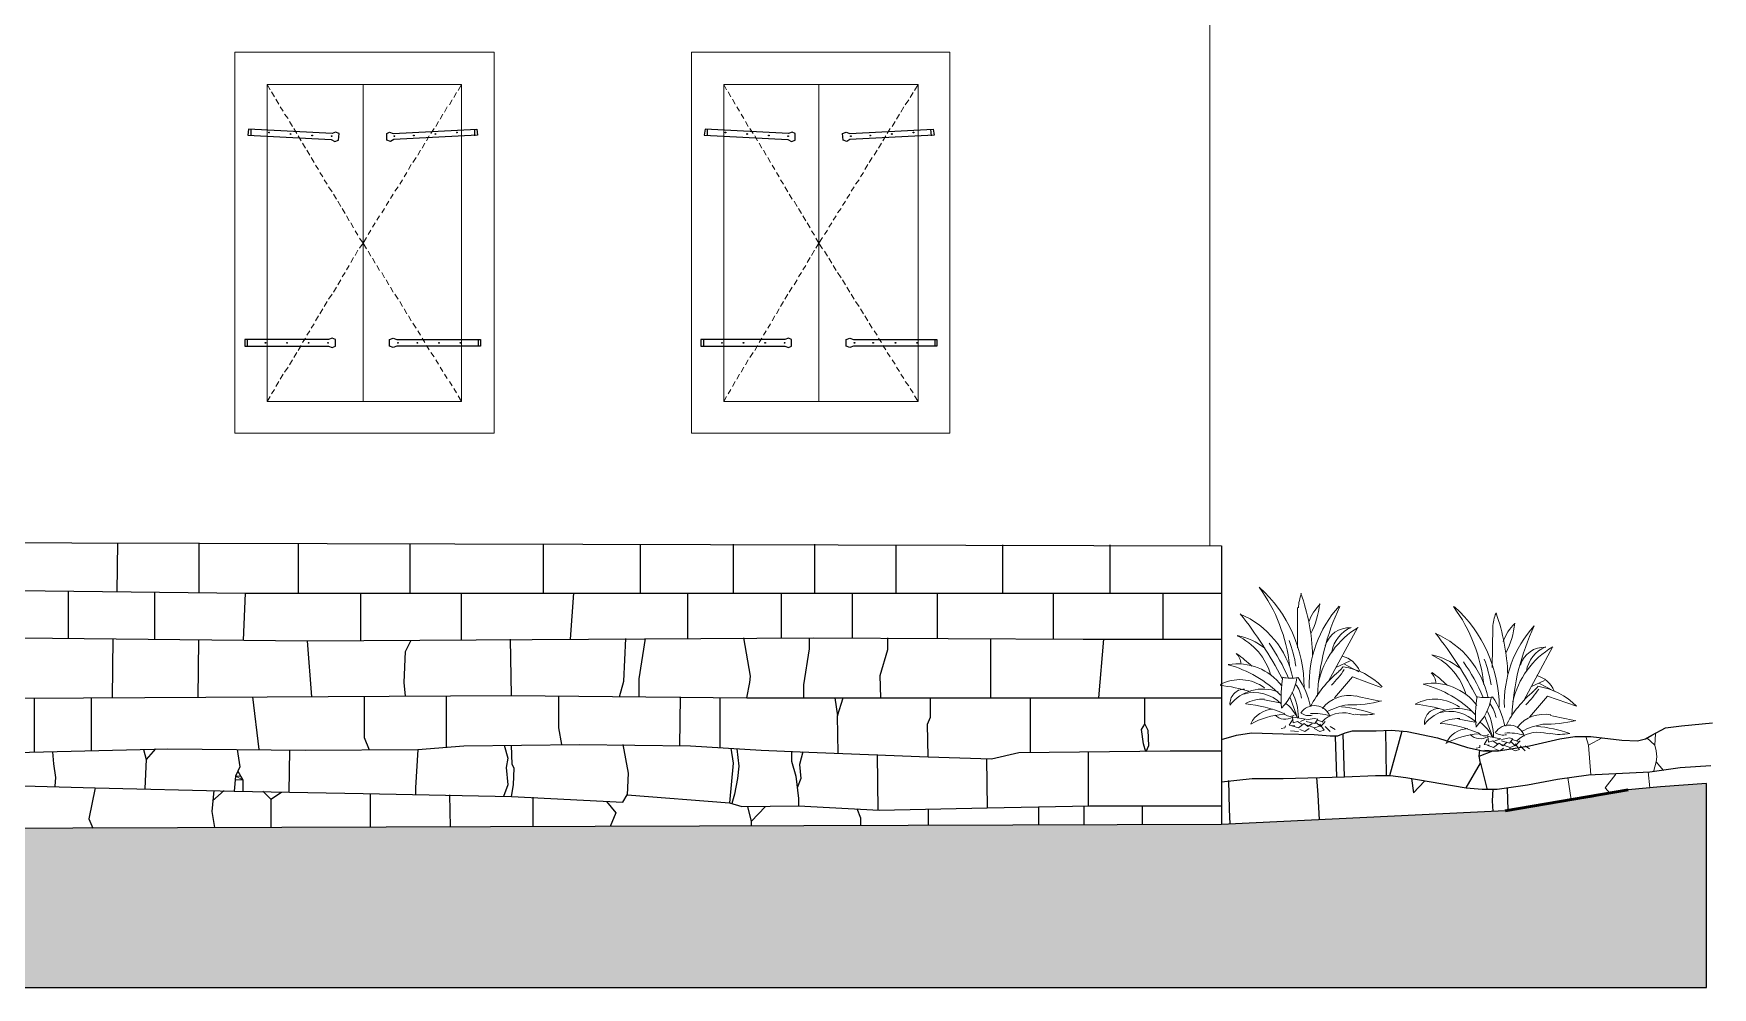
# Model space of a CAD drawing. Header units: millimetres. Extents: x 593565 to 611105, y -797574 to -789352.
# Drawn here: x 603697 to 611105, y -797574 to -793366 of the extents above; entities that cross this region are included whole.
import ezdxf

# ---------------------------------------------------------------- set-up
doc = ezdxf.new("R2010")
doc.units = ezdxf.units.MM
for name, color, linetype, lineweight in [('A-ALV-___-___-EXI', 250, 'Continuous', 25), ('A-BAS-___-___-EXI', 250, 'Continuous', 25), ('A-JAN-___-___-EXI', 250, 'Continuous', 25), ('A-VEG-___-___-EXI', 250, 'Continuous', 25)]:
    doc.layers.add(name, color=color, linetype=linetype, lineweight=lineweight)

msp = doc.modelspace()

# ---------------------------------------------------------------- hatches: boundary and pattern name
at = {"layer": 'A-BAS-___-___-EXI', "true_color": 0xcb9898}
msp.add_hatch(color=253, dxfattribs=at).paths.add_polyline_path([(593815.6, -797573.7), (611080, -797573.7), (611080, -796673.7), (610876.7, -796689.6), (610733.7, -796702.3), (610574.8, -796734.1), (610190.3, -796794.5), (608938.3, -796854.9), (602948.3, -796873.9), (602467.2, -796905.3), (600882.8, -796994.7), (593815.6, -796994.7)])

# ---------------------------------------------------------------- linework, layer by layer
at = {"layer": 'A-ALV-___-___-EXI', "color": 38, "lineweight": 15}
for p, q in [((608887.4, -792113.7), (608887.4, -795625.1)), ((610558.9, -796505.3), (610619.3, -796473.5)), ((610854.4, -796454.5), (610851.2, -796505.3)), ((610857.6, -796578.4), (610889.4, -796616.5)), ((610482.6, -796746.8), (610466.7, -796648.3)), ((610828.8, -796693.9), (610822.6, -796622.9))]:
    msp.add_line(p, q, dxfattribs=at)
at = {"layer": 'A-ALV-___-___-EXI', "color": 238, "lineweight": 25}
for p, q in [((604066.9, -795612.4), (604063.7, -795828.5)), ((604426, -795612.4), (604426, -795831.6)), ((604864.5, -795615.6), (604864.5, -795834.8)), ((605357, -795615.6), (605357, -795834.8)), ((605944.9, -795618.7), (605944.9, -795834.8)), ((606373.9, -795618.7), (606373.9, -795834.8)), ((606783.8, -795618.7), (606783.8, -795834.8)), ((607142.9, -795618.7), (607142.9, -795834.8)), ((607502, -795621.9), (607502, -795834.8)), ((607972.3, -795621.9), (607972.3, -795834.8)), ((608445.7, -795621.9), (608445.7, -795834.8)), ((603850.8, -796035), (603850.8, -795825.3)), ((604232.1, -796038.2), (604232.1, -795828.5)), ((604623, -796041.4), (604632.5, -795834.8)), ((605140.9, -796044.5), (605140.9, -795834.8)), ((605585.8, -796041.4), (605585.8, -795834.8)), ((606065.6, -796038.2), (606081.5, -795834.8)), ((606583.6, -796035), (606583.6, -795834.8)), ((606996.7, -796031.8), (606996.7, -795834.8)), ((607311.3, -796031.8), (607311.3, -795834.8)), ((607686.3, -796035), (607686.3, -795834.8)), ((608197.9, -796038.2), (608197.9, -795834.8)), ((608680.9, -796038.2), (608680.9, -795834.8)), ((604044.6, -796295.6), (604047.8, -796035)), ((604422.8, -796295.6), (604426, -796041.4)), ((604924.8, -796292.4), (604905.8, -796044.5)), ((605805.1, -796286), (605801.9, -796038.2)), ((607921.4, -796295.6), (607921.4, -796035)), ((608398.1, -796295.6), (608420.3, -796038.2)), ((603952.5, -796527.5), (603952.5, -796295.6)), ((604692.9, -796524.4), (604664.3, -796292.4)), ((605519.1, -796514.8), (605519.1, -796289.2)), ((606548.6, -796508.5), (606551.8, -796292.4)), ((606726.6, -796514.8), (606726.6, -796295.6)), ((607231.9, -796295.6), (607244.6, -796375)), ((608096.2, -796537.1), (608096.2, -796295.6)), ((603701.4, -796533.9), (603701.4, -796298.8)), ((609662.8, -796438.6), (609666, -796638.8)), ((609681.9, -796638.8), (609735.9, -796441.8)), ((609440.3, -796467.2), (609446.7, -796645.1)), ((609481.7, -796645.1), (609475.3, -796454.5)), ((604235.3, -796521.2), (604194, -796568.9)), ((604826.3, -796527.5), (604823.2, -796711.9)), ((607419.3, -796546.6), (607422.5, -796791.3)), ((607902.3, -796565.7), (607905.5, -796781.8)), ((608350.4, -796533.9), (608350.4, -796772.2)), ((610075.9, -796553), (610136.3, -796530.7)), ((610082.2, -796584.7), (610110.8, -796702.3)), ((604486.3, -796750), (604537.2, -796705.5)), ((604743.7, -796743.6), (604791.4, -796711.9)), ((605182.2, -796718.2), (605182.2, -796866.8)), ((605531.8, -796724.6), (605534.9, -796865.7)), ((605900.4, -796734.1), (605900.4, -796864.4)), ((610199.8, -796696), (610202.9, -796792.5)), ((606863.2, -796842.1), (606926.8, -796775.4)), ((607645, -796788.1), (607645, -796859)), ((608131.1, -796778.6), (608131.1, -796857.4)), ((608331.3, -796772.2), (608331.3, -796856.8)), ((608588.7, -796772.2), (608588.7, -796856))]:
    msp.add_line(p, q, dxfattribs=at)
at = {"layer": 'A-ALV-___-___-EXI', "color": 18, "lineweight": 50}
msp.add_line((610190.3, -796794.5), (610733.7, -796702.3), dxfattribs=at)
at = {"layer": 'A-ALV-___-___-EXI', "color": 238, "lineweight": 25, "flags": 128}
for points in [[(602735.4, -795609.2), (608938.3, -795625.1), (608938.3, -796854.9)], [(602735.4, -795812.6), (604632.5, -795834.8), (608938.3, -795834.8)], [(602792.6, -796022.3), (604905.8, -796044.5), (607136.5, -796031.8), (608328.2, -796038.2), (608938.3, -796038.2)], [(605337.9, -796289.2), (605331.6, -796228.8), (605337.9, -796092.2), (605363.4, -796041.4)], [(606281.7, -796292.4), (606300.8, -796222.5), (606310.3, -796035)], [(606396.1, -796035), (606367.5, -796213), (606367.5, -796292.4)], [(606844.2, -796295.6), (606856.9, -796228.8), (606860.1, -796200.2), (606831.5, -796031.8)], [(607095.2, -796295.6), (607095.2, -796238.4), (607120.6, -796079.5), (607120.6, -796031.8)], [(607435.2, -796295.6), (607432, -796197.1), (607467, -796082.7), (607467, -796031.8)], [(602837.1, -796301.9), (605805.1, -796286), (606844.2, -796295.6), (608938.3, -796295.6)], [(605179.1, -796527.5), (605156.8, -796473.5), (605156.8, -796289.2)], [(606027.5, -796502.1), (606014.8, -796429), (606014.8, -796289.2)], [(607247.7, -796540.3), (607244.6, -796375), (607270, -796295.6)], [(607645, -796556.1), (607641.8, -796413.2), (607654.5, -796381.4), (607654.5, -796295.6)], [(608601.4, -796413.2), (608614.1, -796438.6), (608617.3, -796508.5), (608604.6, -796533.9), (608595.1, -796499), (608585.5, -796435.4), (608601.4, -796413.2), (608601.4, -796295.6)], [(608938.3, -796479.9), (609005, -796460.8), (609071.7, -796451.3), (609211.6, -796454.5), (609348.2, -796457.6), (609418.1, -796464), (609453.1, -796464), (609484.8, -796451.3), (609516.6, -796441.8), (609551.6, -796441.8), (609621.5, -796441.8), (609688.2, -796438.6), (609758.1, -796444.9), (609891.6, -796473.5), (610025, -796514.8), (610091.8, -796530.7), (610161.7, -796530.7), (610298.3, -796508.5), (610431.8, -796476.7), (610498.5, -796467.2), (610568.4, -796467.2), (610705.1, -796483.1), (610775, -796486.2), (610809.9, -796476.7), (610838.5, -796460.8), (610898.9, -796429), (610968.8, -796419.5), (611105.5, -796406.8)], [(602884.8, -796533.9), (603618.8, -796537.1), (604289.3, -796521.2), (604896.2, -796527.5), (605392, -796524.4), (605595.3, -796508.5), (606103.8, -796502.1), (606596.3, -796508.5), (606907.7, -796527.5), (607079.3, -796533.9), (607645, -796556.1), (607924.6, -796565.7), (608045.3, -796537.1), (608712.7, -796530.7), (608938.3, -796530.7)], [(605773.3, -796505.3), (605789.2, -796562.5), (605782.8, -796603.8), (605789.2, -796680.1), (605770.1, -796730.9)], [(605805.1, -796730.9), (605814.6, -796680.1), (605817.8, -796607), (605808.2, -796591.1), (605805.1, -796505.3)], [(606297.6, -796502.1), (606319.9, -796629.2), (606316.7, -796724.6)], [(606774.3, -796518), (606783.8, -796584.7), (606767.9, -796759.5)], [(603780.9, -796533.9), (603784.1, -796587.9), (603793.6, -796648.3), (603790.4, -796686.4)], [(604181.3, -796524.4), (604194, -796568.9), (604187.6, -796696)], [(604594.4, -796524.4), (604607.1, -796600.6), (604588, -796641.9), (604581.7, -796708.7)], [(605392, -796524.4), (605382.4, -796692.8), (605382.4, -796721.4)], [(606799.7, -796521.2), (606809.2, -796597.5), (606802.9, -796651.5), (606790.2, -796721.4), (606777.4, -796762.7)], [(607041.2, -796533.9), (607041.2, -796575.2), (607060.3, -796641.9), (607073, -796740.5), (607073, -796772.2)], [(607092, -796533.9), (607076.1, -796591.1), (607082.5, -796651.5), (607066.6, -796692.8)], [(610018.7, -796692.8), (610082.2, -796584.7), (610075.9, -796553), (610079.1, -796527.5)], [(604597.5, -796619.7), (604619.8, -796657.8), (604619.8, -796708.7)], [(608938.3, -796667.4), (609074.9, -796651.5), (609211.6, -796651.5), (609481.7, -796645.1), (609618.3, -796638.8), (609685, -796638.8), (609751.8, -796648.3), (610018.7, -796692.8), (610088.6, -796699.1), (610155.3, -796699.1), (610288.8, -796680.1), (610422.3, -796654.7), (610558.9, -796635.6), (610829, -796622.9), (610962.5, -796603.8), (611099.1, -796594.3)], [(608970, -796661), (608973.2, -796788.1), (608976.3, -796853)], [(609357.7, -796648.3), (609364.1, -796724.6), (609370.3, -796834)], [(609777.2, -796651.5), (609786.7, -796715), (609834.4, -796664.2)], [(602913.4, -796692.8), (603383.7, -796676.9), (603968.4, -796692.8), (604581.7, -796708.7), (605150.5, -796718.2), (605805.1, -796730.9), (606297.6, -796756.3), (606316.7, -796724.6), (606767.9, -796759.5), (606821.9, -796775.4), (607073, -796772.2), (607428.9, -796791.3), (607905.5, -796781.8), (608356.8, -796772.2), (608938.3, -796772.2)], [(603968.4, -796692.8), (603939.8, -796829.4), (603958.8, -796870.7)], [(604492.7, -796705.5), (604483.2, -796797.7), (604495.6, -796869)], [(604708.8, -796708.7), (604743.7, -796743.6), (604743.7, -796867.6)], [(610136.3, -796699.1), (610133.1, -796750), (610136.2, -796797.1)], [(606224.5, -796753.2), (606265.8, -796804), (606240.8, -796863.4)], [(606847.4, -796775.4), (606863.2, -796842.1), (606863.2, -796861.2)], [(607330.4, -796784.9), (607346.2, -796826.3), (607346.2, -796859.9)]]:
    msp.add_lwpolyline(points, dxfattribs=at)
at = {"layer": 'A-ALV-___-___-EXI', "color": 38, "lineweight": 15, "flags": 128}
for points in [[(610546.2, -796467.2), (610558.9, -796505.3), (610568.4, -796635.6)], [(610816.3, -796473.5), (610851.2, -796505.3), (610857.6, -796530.7), (610860.8, -796556.1), (610857.6, -796578.4), (610844.9, -796622.9)], [(610654.2, -796718.2), (610632, -796692.8), (610679.6, -796632.4)]]:
    msp.add_lwpolyline(points, dxfattribs=at)
at = {"layer": 'A-ALV-___-___-EXI', "color": 248, "lineweight": 9, "flags": 128}
for points in [[(604610.3, -796641.9), (604588, -796641.9), (604619.8, -796657.8)], [(604588, -796641.9), (604619.8, -796657.8), (604588, -796657.8)]]:
    msp.add_lwpolyline(points, close=True, dxfattribs=at)
at = {"layer": 'A-BAS-___-___-EXI'}
msp.add_lwpolyline([(610733.7, -796702.3), (610574.8, -796734.1), (610190.3, -796794.5), (608938.3, -796854.9), (602948.3, -796873.9), (602467.2, -796905.3), (600882.8, -796994.7), (593815.6, -796994.7), (593815.6, -797573.7), (611080, -797573.7), (611080, -796673.7), (610876.7, -796689.6)], close=True, dxfattribs=at)
at = {"layer": 'A-JAN-___-___-EXI', "color": 248, "lineweight": 9}
for p, q in [((604727.8, -793591.4), (604740.5, -793613.6)), ((604746.9, -793623.1), (604759.6, -793645.4)), ((605150.5, -794989.5), (605150.5, -793591.4)), ((605550.9, -793648.6), (605563.6, -793626.3)), ((605569.9, -793616.8), (605585.8, -793591.4)), ((606742.5, -793591.4), (606755.2, -793613.6)), ((606761.6, -793623.1), (606774.3, -793645.4)), ((607161.9, -794989.5), (607161.9, -793591.4)), ((607578.2, -793626.3), (607565.5, -793648.6)), ((607600.5, -793591.4), (607584.6, -793616.8)), ((604766, -793654.9), (604778.7, -793677.2)), ((604785, -793689.9), (604797.7, -793708.9)), ((605509.5, -793712.1), (605522.3, -793689.9)), ((605531.8, -793680.3), (605544.5, -793658.1)), ((606780.6, -793654.9), (606793.3, -793677.2)), ((606799.7, -793689.9), (606812.4, -793708.9)), ((607536.9, -793689.9), (607524.2, -793712.1)), ((607559.2, -793658.1), (607543.3, -793680.3)), ((604804.1, -793721.6), (604820, -793740.7)), ((604826.3, -793753.4), (604839.1, -793775.7)), ((605471.4, -793775.7), (605484.1, -793753.4)), ((605490.5, -793743.9), (605503.2, -793721.6)), ((606818.8, -793721.6), (606831.5, -793740.7)), ((606837.8, -793753.4), (606850.5, -793775.7)), ((607498.8, -793753.4), (607486.1, -793775.7)), ((607517.8, -793721.6), (607505.1, -793743.9)), ((604845.4, -793785.2), (604858.1, -793807.4)), ((604864.5, -793817), (604877.2, -793839.2)), ((604883.5, -793848.8), (604896.2, -793871)), ((605411, -793871), (605423.7, -793848.8)), ((605430.1, -793839.2), (605442.8, -793817)), ((605449.2, -793807.4), (605465.1, -793785.2)), ((606856.9, -793785.2), (606872.8, -793807.4)), ((606879.1, -793817), (606891.8, -793839.2)), ((606898.2, -793848.8), (606910.9, -793871)), ((607438.4, -793848.8), (607425.7, -793871)), ((607457.5, -793817), (607444.8, -793839.2)), ((607476.5, -793785.2), (607463.8, -793807.4)), ((604902.6, -793880.5), (604915.3, -793902.8)), ((604921.7, -793912.3), (604934.4, -793934.6)), ((605369.7, -793934.6), (605385.6, -793912.3)), ((605392, -793902.8), (605404.7, -793880.5)), ((606917.3, -793880.5), (606930, -793902.8)), ((606936.3, -793912.3), (606949, -793934.6)), ((607397.1, -793912.3), (607384.4, -793934.6)), ((607419.3, -793880.5), (607406.6, -793902.8)), ((604940.7, -793947.3), (604953.4, -793966.3)), ((604959.8, -793979), (604972.5, -793998.1)), ((605331.6, -793998.1), (605344.3, -793979)), ((605350.7, -793966.3), (605363.4, -793944.1)), ((606955.4, -793947.3), (606968.1, -793966.3)), ((606974.5, -793979), (606987.2, -793998.1)), ((607359, -793979), (607346.2, -793998.1)), ((607378, -793944.1), (607365.3, -793966.3)), ((604978.9, -794010.8), (604991.6, -794029.9)), ((604997.9, -794042.6), (605013.8, -794064.8)), ((605290.3, -794061.7), (605306.2, -794042.6)), ((605312.5, -794029.9), (605325.2, -794010.8)), ((606993.5, -794010.8), (607006.2, -794029.9)), ((607012.6, -794042.6), (607025.3, -794064.8)), ((607317.6, -794042.6), (607304.9, -794061.7)), ((607339.9, -794010.8), (607324, -794029.9)), ((605020.2, -794074.4), (605032.9, -794096.6)), ((605039.2, -794106.1), (605052, -794128.4)), ((605058.3, -794137.9), (605071, -794160.2)), ((605233.1, -794157), (605245.8, -794137.9)), ((605252.2, -794125.2), (605264.9, -794106.1)), ((605271.2, -794093.4), (605283.9, -794074.4)), ((607031.7, -794074.4), (607044.4, -794096.6)), ((607053.9, -794106.1), (607066.6, -794128.4)), ((607073, -794137.9), (607085.7, -794160.2)), ((607260.5, -794137.9), (607244.6, -794157)), ((607279.5, -794106.1), (607266.8, -794125.2)), ((607298.6, -794074.4), (607285.9, -794093.4)), ((605077.4, -794169.7), (605090.1, -794191.9)), ((605096.4, -794201.5), (605109.2, -794223.7)), ((605191.8, -794220.5), (605204.5, -794201.5)), ((605210.8, -794188.8), (605223.6, -794169.7)), ((607092, -794169.7), (607104.7, -794191.9)), ((607111.1, -794201.5), (607123.8, -794223.7)), ((607219.1, -794201.5), (607206.4, -794220.5)), ((607238.2, -794169.7), (607225.5, -794188.8)), ((605115.5, -794236.4), (605128.2, -794255.5)), ((605172.7, -794252.3), (605185.4, -794233.3)), ((607130.2, -794236.4), (607142.9, -794255.5)), ((607200.1, -794233.3), (607187.4, -794252.3)), ((605109.2, -794354), (605096.4, -794376.3)), ((605128.2, -794322.2), (605115.5, -794344.5)), ((605185.4, -794347.7), (605172.7, -794325.4)), ((605204.5, -794379.4), (605191.8, -794357.2)), ((607123.8, -794354), (607111.1, -794376.3)), ((607142.9, -794322.2), (607130.2, -794344.5)), ((607200.1, -794347.7), (607187.4, -794325.4)), ((607219.1, -794379.4), (607206.4, -794357.2)), ((605071, -794420.7), (605058.3, -794439.8)), ((605090.1, -794389), (605077.4, -794408)), ((605223.6, -794411.2), (605210.8, -794389)), ((605245.8, -794443), (605233.1, -794420.7)), ((607085.7, -794420.7), (607073, -794439.8)), ((607104.7, -794389), (607092, -794408)), ((607238.2, -794411.2), (607225.5, -794389)), ((607260.5, -794443), (607244.6, -794420.7)), ((605013.8, -794516.1), (604997.9, -794538.3)), ((605032.9, -794484.3), (605020.2, -794506.5)), ((605052, -794452.5), (605039.2, -794474.8)), ((605264.9, -794474.8), (605252.2, -794452.5)), ((605283.9, -794506.5), (605271.2, -794484.3)), ((605306.2, -794538.3), (605290.3, -794516.1)), ((607025.3, -794516.1), (607012.6, -794538.3)), ((607044.4, -794484.3), (607031.7, -794506.5)), ((607066.6, -794452.5), (607053.9, -794474.8)), ((607279.5, -794474.8), (607266.8, -794452.5)), ((607298.6, -794506.5), (607285.9, -794484.3)), ((607317.6, -794538.3), (607304.9, -794516.1)), ((604972.5, -794579.6), (604959.8, -794601.9)), ((604991.6, -794547.8), (604978.9, -794570.1)), ((605325.2, -794570.1), (605312.5, -794547.8)), ((605344.3, -794601.9), (605331.6, -794579.6)), ((606987.2, -794579.6), (606974.5, -794601.9)), ((607006.2, -794547.8), (606993.5, -794570.1)), ((607339.9, -794570.1), (607324, -794547.8)), ((607359, -794601.9), (607346.2, -794579.6)), ((604934.4, -794646.4), (604921.7, -794665.4)), ((604953.4, -794611.4), (604940.7, -794633.6)), ((605363.4, -794633.6), (605350.7, -794611.4)), ((605385.6, -794665.4), (605369.7, -794643.2)), ((606949, -794646.4), (606936.3, -794665.4)), ((606968.1, -794611.4), (606955.4, -794633.6)), ((607378, -794633.6), (607365.3, -794611.4)), ((607397.1, -794665.4), (607384.4, -794643.2)), ((604896.2, -794709.9), (604883.5, -794729)), ((604915.3, -794678.1), (604902.6, -794697.2)), ((605404.7, -794697.2), (605392, -794678.1)), ((605423.7, -794729), (605411, -794709.9)), ((606910.9, -794709.9), (606898.2, -794729)), ((606930, -794678.1), (606917.3, -794697.2)), ((607419.3, -794697.2), (607406.6, -794678.1)), ((607438.4, -794729), (607425.7, -794709.9)), ((604839.1, -794805.2), (604826.3, -794827.5)), ((604858.1, -794773.5), (604845.4, -794795.7)), ((604877.2, -794741.7), (604864.5, -794763.9)), ((605442.8, -794760.8), (605430.1, -794741.7)), ((605465.1, -794792.5), (605449.2, -794773.5)), ((605484.1, -794824.3), (605471.4, -794805.2)), ((606850.5, -794805.2), (606837.8, -794827.5)), ((606872.8, -794773.5), (606856.9, -794795.7)), ((606891.8, -794741.7), (606879.1, -794763.9)), ((607457.5, -794760.8), (607444.8, -794741.7)), ((607476.5, -794792.5), (607463.8, -794773.5)), ((607498.8, -794824.3), (607486.1, -794805.2)), ((604797.7, -794868.8), (604785, -794891)), ((604820, -794837), (604804.1, -794859.3)), ((605503.2, -794856.1), (605490.5, -794837)), ((605522.3, -794887.9), (605509.5, -794868.8)), ((606812.4, -794868.8), (606799.7, -794891)), ((606831.5, -794837), (606818.8, -794859.3)), ((607517.8, -794856.1), (607505.1, -794837)), ((607536.9, -794887.9), (607524.2, -794868.8)), ((604759.6, -794935.5), (604746.9, -794954.6)), ((604778.7, -794900.6), (604766, -794922.8)), ((605544.5, -794919.6), (605531.8, -794900.6)), ((605563.6, -794951.4), (605550.9, -794932.3)), ((606774.3, -794935.5), (606761.6, -794954.6)), ((606793.3, -794900.6), (606780.6, -794922.8)), ((607559.2, -794919.6), (607543.3, -794900.6)), ((607578.2, -794951.4), (607565.5, -794932.3)), ((604740.5, -794967.3), (604727.8, -794989.5)), ((605585.8, -794989.5), (605569.9, -794964.1)), ((606755.2, -794967.3), (606742.5, -794989.5)), ((607600.5, -794989.5), (607584.6, -794964.1))]:
    msp.add_line(p, q, dxfattribs=at)
at = {"layer": 'A-JAN-___-___-EXI', "color": 238, "lineweight": 25}
for p, q in [((604654.7, -793788.4), (604654.7, -793817)), ((605643, -793788.4), (605643, -793817)), ((606669.4, -793788.4), (606669.4, -793817)), ((607654.5, -793788.4), (607657.7, -793817)), ((604638.9, -794716.3), (604638.9, -794744.9)), ((605658.9, -794716.3), (605658.9, -794744.9)), ((606653.5, -794716.3), (606653.5, -794744.9)), ((607673.6, -794716.3), (607673.6, -794744.9))]:
    msp.add_line(p, q, dxfattribs=at)
at = {"layer": 'A-JAN-___-___-EXI', "color": 38, "lineweight": 15, "flags": 128}
for points in [[(604584.8, -793448.4), (605728.8, -793448.4), (605728.8, -795129.4), (604584.8, -795129.4)], [(606599.5, -793448.4), (607740.3, -793448.4), (607740.3, -795129.4), (606599.5, -795129.4)], [(604727.8, -793591.4), (605585.8, -793591.4), (605585.8, -794989.5), (604727.8, -794989.5)], [(606742.5, -793591.4), (607600.5, -793591.4), (607600.5, -794989.5), (606742.5, -794989.5)]]:
    msp.add_lwpolyline(points, close=True, dxfattribs=at)
at = {"layer": 'A-JAN-___-___-EXI', "color": 238, "lineweight": 25, "flags": 128}
for points in [[(605010.6, -793832.9), (605026.5, -793842.4), (605042.4, -793836), (605045.6, -793807.4), (605029.7, -793801.1), (605013.8, -793807.4), (604645.2, -793788.4), (604642, -793813.8)], [(605287.1, -793832.9), (605271.2, -793842.4), (605255.3, -793836), (605255.3, -793807.4), (605268, -793801.1), (605283.9, -793807.4), (605652.5, -793788.4), (605655.7, -793813.8)], [(607025.3, -793832.9), (607041.2, -793842.4), (607057.1, -793836), (607057.1, -793807.4), (607044.4, -793801.1), (607028.5, -793807.4), (606659.9, -793788.4), (606656.7, -793813.8)], [(607298.6, -793832.9), (607285.9, -793842.4), (607270, -793836), (607266.8, -793807.4), (607282.7, -793801.1), (607298.6, -793807.4), (607667.2, -793788.4), (607670.4, -793813.8)], [(604997.9, -794744.9), (605013.8, -794751.2), (605029.7, -794744.9), (605029.7, -794716.3), (605013.8, -794709.9), (604997.9, -794716.3), (604629.3, -794716.3), (604629.3, -794744.9)], [(605299.8, -794744.9), (605283.9, -794751.2), (605268, -794744.9), (605268, -794716.3), (605283.9, -794709.9), (605299.8, -794716.3), (605668.4, -794716.3), (605668.4, -794744.9)], [(607012.6, -794744.9), (607028.5, -794751.2), (607041.2, -794744.9), (607041.2, -794716.3), (607028.5, -794709.9), (607012.6, -794716.3), (606640.8, -794716.3), (606640.8, -794744.9)], [(607314.5, -794744.9), (607298.6, -794751.2), (607282.7, -794744.9), (607282.7, -794716.3), (607298.6, -794709.9), (607314.5, -794716.3), (607683.1, -794716.3), (607683.1, -794744.9)]]:
    msp.add_lwpolyline(points, close=True, dxfattribs=at)
at = {"layer": 'A-JAN-___-___-EXI', "color": 248, "lineweight": 9, "flags": 128}
for points in [[(605134.6, -794268.2), (605150.5, -794290.5), (605134.6, -794312.7)], [(605166.4, -794315.9), (605150.5, -794290.5), (605166.4, -794265)], [(607149.2, -794268.2), (607161.9, -794290.5), (607149.2, -794312.7)], [(607177.8, -794315.9), (607161.9, -794290.5), (607177.8, -794265)]]:
    msp.add_lwpolyline(points, dxfattribs=at)
at = {"layer": 'A-JAN-___-___-EXI', "color": 238, "lineweight": 25}
for points in [[(604737.4, -793802.7), (604737.4, -793801.9), (604736.7, -793801.1), (604735.9, -793801.1), (604735, -793801.1), (604734.2, -793801.6), (604734.2, -793802.7), (604734.1, -793803.5), (604734.8, -793804.3), (604735.7, -793804.3), (604736.6, -793804.3), (604737.3, -793803.7), (604737.4, -793802.7)], [(604832.7, -793809), (604832.7, -793808.2), (604832.1, -793807.4), (604831.2, -793807.4), (604830.3, -793807.4), (604829.6, -793808), (604829.5, -793809), (604829.5, -793809.8), (604830.2, -793810.6), (604831, -793810.6), (604831.9, -793810.6), (604832.6, -793810.1), (604832.7, -793809)], [(604928, -793815.4), (604928.1, -793814.6), (604927.4, -793813.8), (604926.5, -793813.8), (604925.6, -793813.8), (604924.9, -793814.3), (604924.8, -793815.4), (604924.8, -793816.2), (604925.5, -793817), (604926.4, -793817), (604927.2, -793817), (604928, -793816.5), (604928, -793815.4)], [(605013.8, -793818.6), (605013.9, -793817.8), (605013.2, -793817), (605012.3, -793817), (605011.4, -793817), (605010.7, -793817.5), (605010.6, -793818.6), (605010.6, -793819.4), (605011.3, -793820.2), (605012.2, -793820.2), (605013, -793820.2), (605013.8, -793819.6), (605013.8, -793818.6)], [(605287.1, -793818.6), (605287.2, -793819.6), (605287.9, -793820.2), (605288.8, -793820.2), (605289.6, -793820.2), (605290.3, -793819.4), (605290.3, -793818.6), (605290.2, -793817.5), (605289.5, -793817), (605288.6, -793817), (605287.7, -793817), (605287.1, -793817.8), (605287.1, -793818.6)], [(605372.9, -793815.4), (605373, -793816.5), (605373.7, -793817), (605374.6, -793817), (605375.4, -793817), (605376.1, -793816.2), (605376.1, -793815.4), (605376, -793814.3), (605375.3, -793813.8), (605374.4, -793813.8), (605373.5, -793813.8), (605372.9, -793814.6), (605372.9, -793815.4)], [(605468.2, -793809), (605468.3, -793810.1), (605469, -793810.6), (605469.9, -793810.6), (605470.8, -793810.6), (605471.4, -793809.8), (605471.4, -793809), (605471.4, -793808), (605470.6, -793807.4), (605469.7, -793807.4), (605468.9, -793807.4), (605468.2, -793808.2), (605468.2, -793809)], [(605563.6, -793802.7), (605563.6, -793803.7), (605564.4, -793804.3), (605565.2, -793804.3), (605566.1, -793804.3), (605566.8, -793803.5), (605566.7, -793802.7), (605566.7, -793801.6), (605565.9, -793801.1), (605565.1, -793801.1), (605564.2, -793801.1), (605563.5, -793801.9), (605563.6, -793802.7)], [(606752, -793802.7), (606752.1, -793801.9), (606751.4, -793801.1), (606750.5, -793801.1), (606749.6, -793801.1), (606748.9, -793801.6), (606748.8, -793802.7), (606748.8, -793803.5), (606749.5, -793804.3), (606750.4, -793804.3), (606751.2, -793804.3), (606752, -793803.7), (606752, -793802.7)], [(606847.4, -793809), (606847.4, -793808.2), (606846.7, -793807.4), (606845.8, -793807.4), (606845, -793807.4), (606844.2, -793808), (606844.2, -793809), (606844.1, -793809.8), (606844.8, -793810.6), (606845.7, -793810.6), (606846.6, -793810.6), (606847.3, -793810.1), (606847.4, -793809)], [(606942.7, -793815.4), (606942.7, -793814.6), (606942, -793813.8), (606941.2, -793813.8), (606940.3, -793813.8), (606939.6, -793814.3), (606939.5, -793815.4), (606939.5, -793816.2), (606940.1, -793817), (606941, -793817), (606941.9, -793817), (606942.6, -793816.5), (606942.7, -793815.4)], [(607028.5, -793818.6), (607028.5, -793817.8), (607027.8, -793817), (607027, -793817), (607026.1, -793817), (607025.4, -793817.5), (607025.3, -793818.6), (607025.2, -793819.4), (607025.9, -793820.2), (607026.8, -793820.2), (607027.7, -793820.2), (607028.4, -793819.6), (607028.5, -793818.6)], [(607301.8, -793818.6), (607301.8, -793819.6), (607302.6, -793820.2), (607303.4, -793820.2), (607304.3, -793820.2), (607305, -793819.4), (607304.9, -793818.6), (607304.9, -793817.5), (607304.1, -793817), (607303.3, -793817), (607302.4, -793817), (607301.7, -793817.8), (607301.8, -793818.6)], [(607387.6, -793815.4), (607387.6, -793816.5), (607388.4, -793817), (607389.2, -793817), (607390.1, -793817), (607390.8, -793816.2), (607390.7, -793815.4), (607390.7, -793814.3), (607389.9, -793813.8), (607389.1, -793813.8), (607388.2, -793813.8), (607387.5, -793814.6), (607387.6, -793815.4)], [(607482.9, -793809), (607482.9, -793810.1), (607483.7, -793810.6), (607484.6, -793810.6), (607485.4, -793810.6), (607486.1, -793809.8), (607486.1, -793809), (607486, -793808), (607485.3, -793807.4), (607484.4, -793807.4), (607483.5, -793807.4), (607482.8, -793808.2), (607482.9, -793809)], [(607578.2, -793802.7), (607578.3, -793803.7), (607579, -793804.3), (607579.9, -793804.3), (607580.8, -793804.3), (607581.5, -793803.5), (607581.4, -793802.7), (607581.3, -793801.6), (607580.6, -793801.1), (607579.7, -793801.1), (607578.9, -793801.1), (607578.2, -793801.9), (607578.2, -793802.7)], [(604721.5, -794730.6), (604721.5, -794729.8), (604720.8, -794729), (604719.9, -794729), (604719, -794729), (604718.3, -794729.8), (604718.3, -794730.6), (604718.3, -794731.4), (604719, -794732.2), (604719.9, -794732.2), (604720.8, -794732.2), (604721.5, -794731.4), (604721.5, -794730.6)], [(604816.8, -794730.6), (604816.8, -794729.8), (604816.1, -794729), (604815.2, -794729), (604814.3, -794729), (604813.6, -794729.8), (604813.6, -794730.6), (604813.6, -794731.4), (604814.3, -794732.2), (604815.2, -794732.2), (604816.1, -794732.2), (604816.8, -794731.4), (604816.8, -794730.6)], [(604912.1, -794730.6), (604912.1, -794729.8), (604911.4, -794729), (604910.5, -794729), (604909.7, -794729), (604909, -794729.8), (604909, -794730.6), (604909, -794731.4), (604909.7, -794732.2), (604910.5, -794732.2), (604911.4, -794732.2), (604912.1, -794731.4), (604912.1, -794730.6)], [(604997.9, -794730.6), (604997.9, -794729.8), (604997.2, -794729), (604996.3, -794729), (604995.5, -794729), (604994.8, -794729.8), (604994.8, -794730.6), (604994.8, -794731.4), (604995.5, -794732.2), (604996.3, -794732.2), (604997.2, -794732.2), (604997.9, -794731.4), (604997.9, -794730.6)], [(605303, -794730.6), (605303, -794731.4), (605303.7, -794732.2), (605304.6, -794732.2), (605305.5, -794732.2), (605306.2, -794731.4), (605306.2, -794730.6), (605306.2, -794729.8), (605305.5, -794729), (605304.6, -794729), (605303.7, -794729), (605303, -794729.8), (605303, -794730.6)], [(605388.8, -794730.6), (605388.8, -794731.4), (605389.5, -794732.2), (605390.4, -794732.2), (605391.3, -794732.2), (605392, -794731.4), (605392, -794730.6), (605392, -794729.8), (605391.3, -794729), (605390.4, -794729), (605389.5, -794729), (605388.8, -794729.8), (605388.8, -794730.6)], [(605484.1, -794730.6), (605484.1, -794731.4), (605484.8, -794732.2), (605485.7, -794732.2), (605486.6, -794732.2), (605487.3, -794731.4), (605487.3, -794730.6), (605487.3, -794729.8), (605486.6, -794729), (605485.7, -794729), (605484.8, -794729), (605484.1, -794729.8), (605484.1, -794730.6)], [(605579.5, -794730.6), (605579.5, -794731.4), (605580.2, -794732.2), (605581, -794732.2), (605581.9, -794732.2), (605582.6, -794731.4), (605582.6, -794730.6), (605582.6, -794729.8), (605581.9, -794729), (605581, -794729), (605580.2, -794729), (605579.5, -794729.8), (605579.5, -794730.6)], [(606736.1, -794730.6), (606736.1, -794729.8), (606735.4, -794729), (606734.5, -794729), (606733.7, -794729), (606733, -794729.8), (606733, -794730.6), (606733, -794731.4), (606733.7, -794732.2), (606734.5, -794732.2), (606735.4, -794732.2), (606736.1, -794731.4), (606736.1, -794730.6)], [(606831.5, -794730.6), (606831.5, -794729.8), (606830.7, -794729), (606829.9, -794729), (606829, -794729), (606828.3, -794729.8), (606828.3, -794730.6), (606828.3, -794731.4), (606829, -794732.2), (606829.9, -794732.2), (606830.7, -794732.2), (606831.5, -794731.4), (606831.5, -794730.6)], [(606926.8, -794730.6), (606926.8, -794729.8), (606926.1, -794729), (606925.2, -794729), (606924.3, -794729), (606923.6, -794729.8), (606923.6, -794730.6), (606923.6, -794731.4), (606924.3, -794732.2), (606925.2, -794732.2), (606926.1, -794732.2), (606926.8, -794731.4), (606926.8, -794730.6)], [(607012.6, -794730.6), (607012.6, -794729.8), (607011.9, -794729), (607011, -794729), (607010.1, -794729), (607009.4, -794729.8), (607009.4, -794730.6), (607009.4, -794731.4), (607010.1, -794732.2), (607011, -794732.2), (607011.9, -794732.2), (607012.6, -794731.4), (607012.6, -794730.6)], [(607317.6, -794730.6), (607317.6, -794731.4), (607318.4, -794732.2), (607319.2, -794732.2), (607320.1, -794732.2), (607320.8, -794731.4), (607320.8, -794730.6), (607320.8, -794729.8), (607320.1, -794729), (607319.2, -794729), (607318.4, -794729), (607317.6, -794729.8), (607317.6, -794730.6)], [(607400.3, -794730.6), (607400.3, -794731.4), (607401, -794732.2), (607401.9, -794732.2), (607402.7, -794732.2), (607403.4, -794731.4), (607403.4, -794730.6), (607403.4, -794729.8), (607402.7, -794729), (607401.9, -794729), (607401, -794729), (607400.3, -794729.8), (607400.3, -794730.6)], [(607498.8, -794730.6), (607498.8, -794731.4), (607499.5, -794732.2), (607500.4, -794732.2), (607501.2, -794732.2), (607502, -794731.4), (607502, -794730.6), (607502, -794729.8), (607501.2, -794729), (607500.4, -794729), (607499.5, -794729), (607498.8, -794729.8), (607498.8, -794730.6)], [(607594.1, -794730.6), (607594.1, -794731.4), (607594.8, -794732.2), (607595.7, -794732.2), (607596.6, -794732.2), (607597.3, -794731.4), (607597.3, -794730.6), (607597.3, -794729.8), (607596.6, -794729), (607595.7, -794729), (607594.8, -794729), (607594.1, -794729.8), (607594.1, -794730.6)]]:
    msp.add_open_spline(points, degree=3, knots=[0, 0, 0, 0, 1, 1, 1, 2, 2, 2, 3, 3, 3, 4, 4, 4, 4], dxfattribs=at)
at = {"layer": 'A-VEG-___-___-EXI', "color": 248, "lineweight": 9}
for p, q in [((609275.1, -795898.4), (609275.1, -796076.3)), ((609538.9, -795987.3), (609411.7, -796222.5)), ((610136.3, -795984.2), (610133.1, -796162.1)), ((610400, -796073.1), (610272.9, -796308.3)), ((609507.1, -796133.5), (609443.5, -796162.1)), ((609545.2, -796181.2), (609478.5, -796146.2)), ((610365.1, -796219.3), (610304.7, -796247.9)), ((609240.2, -796292.4), (609275.1, -796384.6)), ((610406.4, -796267), (610339.6, -796232)), ((609128.9, -796305.1), (609195.7, -796317.8)), ((609526.1, -796371.8), (609503.9, -796365.5)), ((609243.3, -796441.8), (609278.3, -796444.9)), ((609386.3, -796403.6), (609360.9, -796394.1)), ((609395.9, -796422.7), (609418.1, -796444.9)), ((609418.1, -796422.7), (609440.3, -796435.4)), ((609986.9, -796390.9), (610056.8, -796403.6)), ((610101.3, -796378.2), (610136.3, -796470.3)), ((610247.5, -796489.4), (610222.1, -796479.9)), ((610257, -796508.5), (610279.3, -796530.7)), ((610279.3, -796508.5), (610298.3, -796521.2)), ((610387.3, -796454.5), (610361.9, -796451.3)), ((610101.3, -796527.5), (610139.4, -796530.7))]:
    msp.add_line(p, q, dxfattribs=at)
at = {"layer": 'A-VEG-___-___-EXI', "color": 248, "lineweight": 9, "flags": 128}
for points in [[(609643.7, -796251.1), (609516.6, -796203.4), (609437.2, -796295.6)], [(610504.9, -796333.7), (610377.8, -796289.2), (610298.3, -796381.4)], [(609202, -796432.2), (609217.9, -796429), (609221.1, -796419.5)], [(609252.9, -796394.1), (609237, -796416.3), (609262.4, -796419.5)], [(609249.7, -796419.5), (609278.3, -796429), (609303.7, -796410), (609319.6, -796422.7), (609338.7, -796410)], [(609252.9, -796381.4), (609256, -796406.8), (609275.1, -796400.4), (609294.2, -796413.2)], [(609256, -796381.4), (609310.1, -796390.9), (609287.8, -796400.4)], [(609284.6, -796435.4), (609306.9, -796444.9), (609325.9, -796432.2)], [(609313.2, -796394.1), (609348.2, -796387.7), (609364.1, -796390.9), (609351.4, -796410), (609313.2, -796400.4)], [(609316.4, -796416.3), (609351.4, -796429), (609383.1, -796416.3)], [(609348.2, -796432.2), (609373.6, -796444.9), (609392.7, -796438.6), (609373.6, -796413.2)], [(609354.5, -796403.6), (609376.8, -796422.7), (609395.9, -796400.4)], [(610063.2, -796518), (610079.1, -796514.8), (610079.1, -796505.3)], [(610110.8, -796479.9), (610098.1, -796502.1), (610120.4, -796505.3)], [(610110.8, -796505.3), (610139.4, -796514.8), (610164.9, -796495.8), (610180.7, -796508.5), (610199.8, -796492.6)], [(610114, -796467.2), (610117.2, -796492.6), (610136.3, -796486.2), (610155.3, -796499)], [(610117.2, -796467.2), (610171.2, -796476.7), (610145.8, -796486.2)], [(610145.8, -796521.2), (610168, -796530.7), (610183.9, -796518)], [(610174.4, -796479.9), (610209.3, -796473.5), (610225.2, -796476.7), (610209.3, -796495.8), (610174.4, -796486.2)], [(610174.4, -796502.1), (610212.5, -796514.8), (610244.3, -796502.1)], [(610209.3, -796518), (610234.8, -796530.7), (610253.8, -796524.4), (610234.8, -796499)], [(610215.7, -796489.4), (610234.8, -796508.5), (610257, -796486.2)]]:
    msp.add_lwpolyline(points, dxfattribs=at)
at = {"layer": 'A-VEG-___-___-EXI', "color": 248, "lineweight": 9}
for points in [[(609239.2, -796153.9), (609225.7, -796028.9), (609179.4, -795909.8), (609105, -795808.3)], [(609303.7, -796252.4), (609303.8, -796083.5), (609232.1, -795922.2), (609106.3, -795808.9)], [(609292.5, -795836.4), (609284, -795856.3), (609279.2, -795877.7), (609278.4, -795899.4)], [(609341.2, -796108.4), (609337.9, -796015.4), (609320.4, -795923.3), (609289.5, -795835.6)], [(609206.3, -796210.3), (609153.7, -796109.7), (609092.1, -796014.4), (609022.1, -795925.1)], [(609457.9, -795892.5), (609368.3, -795991), (609321.1, -796120.8), (609326.3, -796253.7)], [(609374.9, -795882.2), (609352.5, -795904.7), (609335.3, -795931.7), (609324.2, -795961.4)], [(609333, -796013), (609354.2, -795972), (609367.4, -795927.5), (609371.9, -795881.4)], [(609461.2, -795893.1), (609402.7, -796017.3), (609369.1, -796151.8), (609362.2, -796289)], [(610097.2, -796239.7), (610083.7, -796114.7), (610037.4, -795995.6), (609963, -795894.1)], [(610164.8, -796338.2), (610164.9, -796169.3), (610093.2, -796008), (609967.4, -795894.7)], [(610150.4, -795922.2), (610142, -795942.1), (610137.2, -795963.5), (610136.4, -795985.2)], [(610202.4, -796194.2), (610199.1, -796101.2), (610181.6, -796009.1), (610150.6, -795921.4)], [(609254, -796209.8), (609227.5, -796083.2), (609140.9, -795977.5), (609022.1, -795927)], [(609542.6, -795985.8), (609453.1, -796038.7), (609389.5, -796126.4), (609366.8, -796227.8)], [(609509.6, -795987.6), (609458.3, -795984.2), (609411.5, -796017), (609397.1, -796066.3)], [(609510.6, -795985.8), (609466.2, -796004.8), (609434.5, -796044.8), (609426.4, -796092.5)], [(610232.8, -795968), (610210.5, -795990.5), (610193.2, -796017.5), (610182.2, -796047.2)], [(610319, -795978.3), (610229.5, -796076.8), (610182.2, -796206.6), (610187.5, -796339.5)], [(610194.1, -796098.8), (610215.3, -796057.8), (610228.5, -796013.3), (610233, -795967.2)], [(610319.2, -795978.9), (610260.7, -796103.1), (610227.1, -796237.6), (610220.2, -796374.8)], [(609157, -796198.1), (609135.4, -796120.5), (609080.9, -796056.2), (609007.8, -796022.3)], [(609130.9, -796077.9), (609095.2, -796049.6), (609053.3, -796030.2), (609008.5, -796021.5)], [(609234, -796209.8), (609211.3, -796155.2), (609182.8, -796103.3), (609149, -796055.1)], [(609267.3, -796156.3), (609261.1, -796117.6), (609251, -796079.5), (609237.3, -796042.7)], [(610115.1, -796295.6), (610088.6, -796169), (610002.1, -796063.3), (609883.2, -796012.8)], [(610067.4, -796296.1), (610014.8, -796195.5), (609953.2, -796100.1), (609883.3, -796010.9)], [(610400.6, -796071.6), (610311.1, -796124.5), (610247.4, -796212.2), (610224.8, -796313.6)], [(610370.7, -796073.4), (610319.4, -796070), (610272.6, -796102.8), (610258.2, -796152.1)], [(610368.5, -796071.8), (610324.2, -796090.6), (610292.4, -796130.6), (610284.4, -796178.3)], [(609204.7, -796243.9), (609150.1, -796170.9), (609059.1, -796134.3), (608969.1, -796149.7)], [(609024.1, -796146.5), (609023.7, -796129), (609016.3, -796112.3), (609003.4, -796100.1)], [(609073.2, -796157.1), (609052.1, -796137.5), (609030, -796119), (609006.9, -796101.7)], [(609548.9, -796179.3), (609535.1, -796146.2), (609506.6, -796121.3), (609471.9, -796112.1)], [(609988.9, -796163.7), (609953.2, -796135.4), (609911.2, -796116), (609866.5, -796107.3)], [(610018.2, -796283.9), (609996.6, -796206.3), (609942.1, -796142), (609869, -796108.1)], [(610092, -796292.4), (610069.3, -796237.8), (610040.8, -796185.9), (610006.9, -796137.8)], [(610128.5, -796238.9), (610122.2, -796200.2), (610112.2, -796162.1), (610098.5, -796125.3)], [(609128.7, -796252.4), (609071.8, -796210), (608995.4, -796204.2), (608932.8, -796237.8)], [(609199.5, -796285), (609135.7, -796220.1), (609055.6, -796173.5), (608967.7, -796150.5)], [(609209.5, -796204.5), (609201.7, -796249), (609200, -796294.3), (609204.4, -796339.5)], [(609204.5, -796341.4), (609240.3, -796305.4), (609263.9, -796258.8), (609272, -796208.7)], [(609208, -796205.8), (609230.4, -796210.8), (609253.6, -796211.1), (609276.1, -796206.9)], [(609331.1, -796334.8), (609321.6, -796289), (609303.4, -796245.3), (609277.5, -796206.6)], [(609456.6, -796180.1), (609405.2, -796223), (609362.8, -796275.5), (609331.9, -796335)], [(609424.4, -796240.8), (609445.3, -796219.3), (609464.3, -796196.3), (609481, -796171.6)], [(609457.4, -796178.5), (609464.1, -796173), (609470, -796166.6), (609474.9, -796159.5)], [(609648.2, -796247.6), (609602, -796200.5), (609541.8, -796169.5), (609476.6, -796159.5)], [(610065.8, -796329.7), (610011.3, -796256.7), (609920.3, -796220.1), (609830.2, -796235.5)], [(609885.2, -796232.3), (609884.9, -796214.8), (609877.4, -796198.1), (609864.5, -796185.9)], [(609934.3, -796239.7), (609913.3, -796220.1), (609891.2, -796201.6), (609868.1, -796184.4)], [(610406.9, -796265.1), (610393.1, -796232), (610364.6, -796207.1), (610329.9, -796197.9)], [(609064.8, -796268), (609021.7, -796254.8), (608977.4, -796246.1), (608932.6, -796241.6)], [(609188.5, -796270.4), (609112.8, -796240.2), (609026.2, -796264.1), (608976.4, -796328.4)], [(609202.9, -796322.9), (609159.5, -796279.7), (609096.1, -796263), (609037, -796279.7)], [(609278.3, -796383), (609278.3, -796344), (609269, -796305.9), (609251.1, -796271.2)], [(609292.5, -796298), (609288.9, -796275.7), (609279.9, -796255.1), (609266.2, -796237.1)], [(609531.7, -796289), (609476.3, -796277.8), (609419.3, -796298.8), (609384.2, -796343)], [(609532.6, -796287.9), (609569.8, -796297.2), (609607.4, -796305.1), (609645.3, -796311.5)], [(609989.9, -796338.2), (609933, -796295.8), (609856.6, -796290), (609794, -796323.6)], [(610060.6, -796370.8), (609996.8, -796305.9), (609916.8, -796259.3), (609828.8, -796236.3)], [(610067.5, -796290.3), (610059.7, -796334.8), (610058, -796380.1), (610062.4, -796425.3)], [(610062.5, -796424), (610098.3, -796388), (610121.9, -796341.4), (610130, -796291.3)], [(610069.2, -796291.6), (610091.6, -796296.4), (610114.7, -796296.9), (610137.3, -796292.7)], [(610189.1, -796420.3), (610179.6, -796374.8), (610161.4, -796331.1), (610135.5, -796292.4)], [(610317.7, -796265.9), (610266.3, -796308.8), (610223.9, -796361.3), (610193.1, -796420.8)], [(610282.4, -796326.6), (610303.3, -796305.1), (610322.2, -796282.1), (610339, -796257.4)], [(610318.6, -796264.3), (610325.2, -796258.8), (610331.1, -796252.4), (610336, -796245.3)], [(610506.2, -796333.4), (610460, -796286.3), (610399.8, -796255.3), (610334.6, -796245.3)], [(609128.9, -796302.2), (609099.4, -796300.6), (609070.1, -796307.5), (609044.3, -796321.8)], [(609213.8, -796365.2), (609160.3, -796342.4), (609103.6, -796328.2), (609045.7, -796323.1)], [(609212.6, -796369.2), (609161.7, -796372.4), (609112.2, -796386.9), (609067.8, -796412.1)], [(609164.8, -796346.4), (609123.3, -796348), (609086.2, -796372.6), (609068.9, -796410.5)], [(609214.7, -796364.4), (609225.1, -796378.7), (609245.1, -796382.4), (609260, -796372.6)], [(609271, -796380.6), (609259.8, -796356.2), (609242.2, -796335), (609220.1, -796319.7)], [(609290.5, -796364.2), (609304.7, -796374.2), (609322.6, -796377.4), (609339.4, -796373.2)], [(609417.2, -796375), (609389.2, -796367.6), (609360.3, -796364.4), (609331.5, -796365.8)], [(609505.4, -796365.5), (609461.6, -796355.7), (609415.9, -796368.9), (609384.1, -796400.4)], [(609495.9, -796326.6), (609463.8, -796332.4), (609432.6, -796343), (609403.5, -796357.8)], [(609614.8, -796368.1), (609567.4, -796351.2), (609518, -796340.3), (609467.9, -796336.1)], [(609498.7, -796327.4), (609548.1, -796328.2), (609597.4, -796322.3), (609645.3, -796309.9)], [(609529, -796368.4), (609557.4, -796373.4), (609586.5, -796372.9), (609614.7, -796367.3)], [(609925.9, -796350.7), (609882.9, -796337.4), (609838.6, -796328.7), (609793.8, -796324.2)], [(610046.5, -796356.2), (609970.7, -796326), (609884.2, -796349.9), (609834.4, -796414.2)], [(610064.1, -796405.5), (610020.6, -796362.3), (609957.3, -796345.6), (609898.2, -796362.3)], [(610139.4, -796468.8), (610139.4, -796429.8), (610130.1, -796391.7), (610112.3, -796357)], [(610150.4, -796383.8), (610146.9, -796361.5), (610137.9, -796340.9), (610124.2, -796322.9)], [(610392.9, -796371.6), (610337.4, -796360.5), (610280.5, -796381.4), (610245.3, -796425.6)], [(609175.1, -796372.1), (609195.9, -796393.6), (609228.8, -796397), (609253.6, -796380.6)], [(610071.8, -796451), (610018.3, -796428.2), (609961.5, -796413.9), (609903.7, -796408.9)], [(609990.1, -796388), (609960.6, -796386.4), (609931.2, -796393.3), (609905.4, -796407.6)], [(610025.9, -796432.2), (609984.4, -796433.8), (609947.3, -796458.4), (609930.1, -796496.3)], [(610132.2, -796466.4), (610121, -796442), (610103.4, -796420.8), (610081.3, -796405.5)], [(610363.4, -796451.3), (610319.6, -796441.5), (610273.9, -796454.7), (610242.1, -796486.2)], [(610357.1, -796412.4), (610324.9, -796418.2), (610293.8, -796428.8), (610264.7, -796443.6)], [(610475.9, -796453.9), (610428.6, -796437), (610379.2, -796426.1), (610329, -796421.9)], [(610356.6, -796413.2), (610406, -796413.9), (610455.4, -796408.1), (610503.2, -796395.7)], [(610390.6, -796373.7), (610427.8, -796383), (610465.4, -796390.9), (610503.3, -796397.3)], [(610073.8, -796455), (610022.8, -796458.2), (609973.3, -796472.7), (609929, -796497.9)], [(610036.3, -796457.9), (610057, -796479.4), (610089.9, -796482.8), (610114.7, -796466.4)], [(610072.7, -796450.2), (610083.1, -796464.5), (610103.1, -796468.2), (610118, -796458.4)], [(610148.5, -796450), (610162.7, -796460), (610180.6, -796463.2), (610197.4, -796459)], [(610275.1, -796460.8), (610247.2, -796453.4), (610218.3, -796450.2), (610189.5, -796451.5)], [(610390.1, -796454.2), (610418.5, -796459.2), (610447.6, -796458.7), (610475.9, -796453.1)]]:
    msp.add_open_spline(points, degree=3, dxfattribs=at)
for points in [[(609040.4, -796257.4), (609022.4, -796257.7), (609005.4, -796265.4), (608993.3, -796278.9), (608981.3, -796292.1), (608975.2, -796309.6), (608976.6, -796327.6)], [(609417.5, -796379), (609408.6, -796353), (609385.5, -796334.2), (609358.2, -796331.1), (609330.8, -796327.9), (609304, -796340.6), (609289.3, -796363.9)], [(609898.3, -796343.2), (609880.4, -796343.5), (609863.4, -796351.2), (609851.3, -796364.7), (609839.3, -796377.9), (609833.2, -796395.4), (609834.6, -796413.4)], [(610275.4, -796464.8), (610266.6, -796438.8), (610243.5, -796420), (610216.1, -796416.9), (610188.8, -796413.7), (610162, -796426.4), (610147.3, -796449.7)]]:
    msp.add_open_spline(points, degree=3, knots=[0, 0, 0, 0, 1, 1, 1, 2, 2, 2, 2], dxfattribs=at)

doc.saveas('drawing.dxf')
